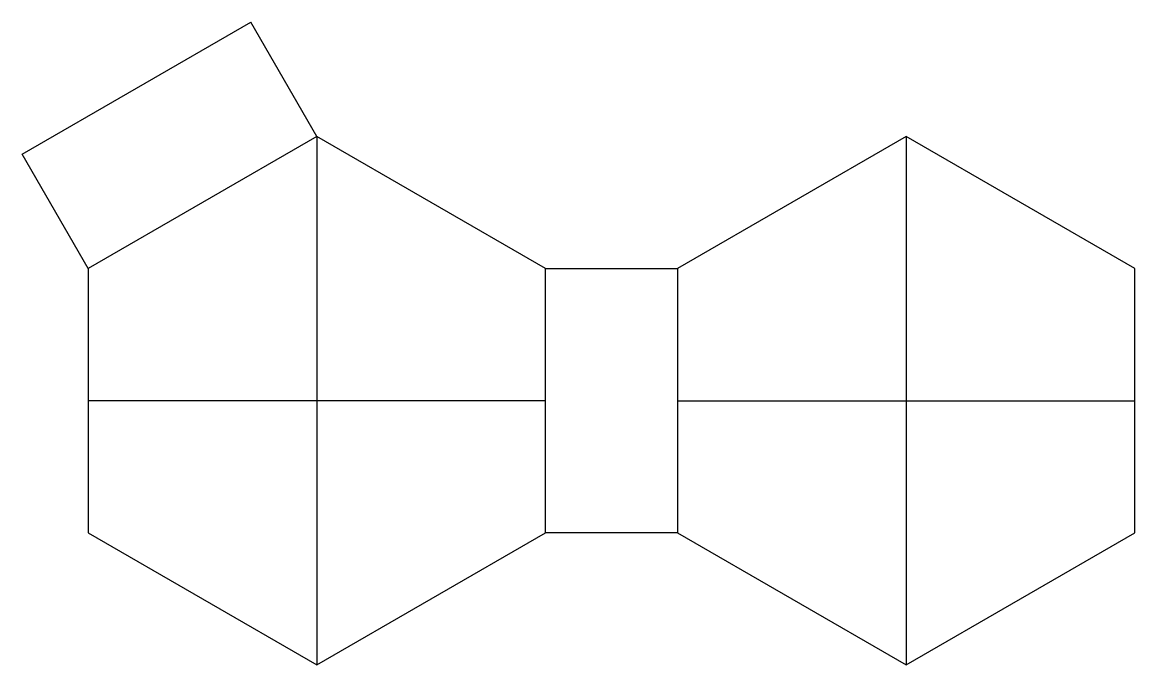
# Model space of a CAD drawing. Header units: centimetres. Extents: x -14293 to 15486, y -4634 to 4020.
# Drawn here: x -14293 to -10079, y 975 to 3408 of the extents above; entities that cross this region are included whole.
import ezdxf

# ---------------------------------------------------------------- set-up
doc = ezdxf.new("R2010")
doc.units = ezdxf.units.CM

msp = doc.modelspace()

# ---------------------------------------------------------------- linework, layer by layer
for p, q in [((-14293.16551, 2907.9915), (-13427.1401, 3407.9915)), ((-13177.1401, 2974.97879), (-13427.1401, 3407.9915)), ((-13177.1401, 2974.97879), (-13177.1401, 974.97879)), ((-10945.08929, 2974.97879), (-10945.08929, 974.97879)), ((-14043.16551, 2474.97879), (-14293.16551, 2907.9915)), ((-12311.1147, 2474.97879), (-11811.1147, 2474.97879)), ((-11811.1147, 2474.97879), (-11811.1147, 1474.97879)), ((-12311.1147, 1974.97879), (-14043.16551, 1974.97879)), ((-11811.1147, 1974.97879), (-10079.06389, 1974.97879)), ((-11811.1147, 1474.97879), (-12311.1147, 1474.97879))]:
    msp.add_line(p, q)
for points in [[(-14043.16551, 1474.97879), (-13177.1401, 974.97879), (-12311.1147, 1474.97879), (-12311.1147, 2474.97879), (-13177.1401, 2974.97879), (-14043.16551, 2474.97879)], [(-10079.06389, 2474.97879), (-10945.08929, 2974.97879), (-11811.1147, 2474.97879), (-11811.1147, 1474.97879), (-10945.08929, 974.97879), (-10079.06389, 1474.97879)]]:
    msp.add_lwpolyline(points, close=True)

doc.saveas('drawing.dxf')
